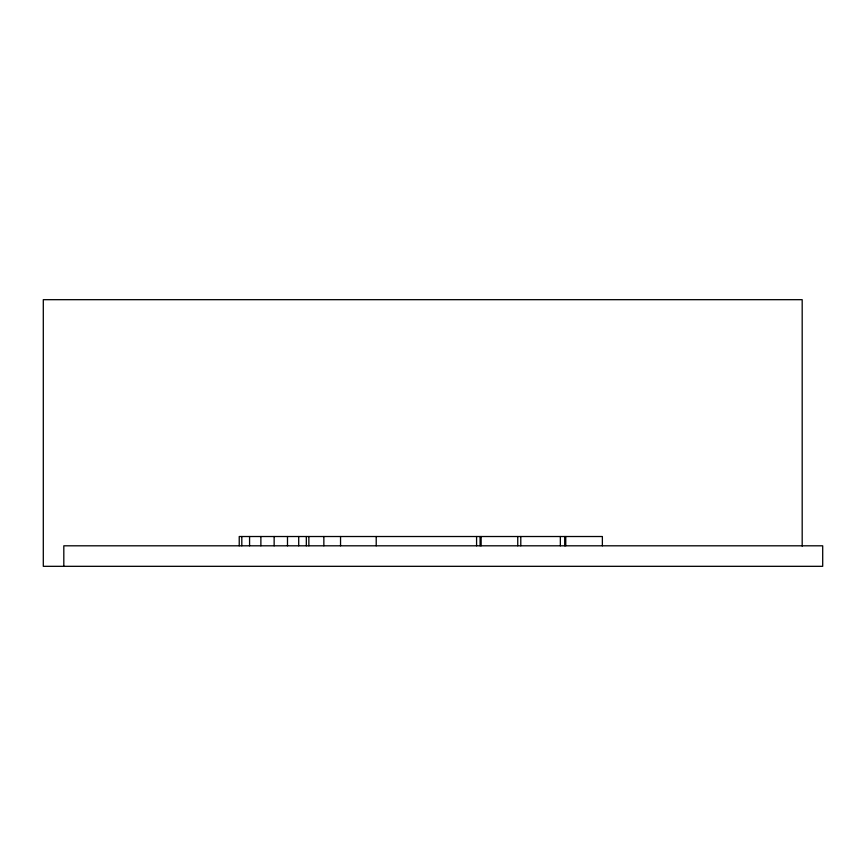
<?xml version="1.0" encoding="UTF-8"?>
<svg xmlns="http://www.w3.org/2000/svg" width="866" height="866" viewBox="0 0 866 866"><rect width="100%" height="100%" fill="white"/><g stroke="black" fill="none" stroke-linecap="round" stroke-linejoin="round"><path stroke-width="1.3" d="M802.187 546.121L802.187 299.679L43.3 299.679L43.3 566.321L822.7 566.321L822.7 545.807L63.813 545.807L63.813 566.321M602.368 545.807L602.368 536.519L239.233 536.519L239.233 545.807M565.758 536.519L565.758 545.807M564.708 536.519L564.708 545.807M560.345 536.519L560.345 545.807M520.791 536.519L520.791 545.807M517.749 536.519L517.749 545.807M481.139 536.519L481.139 545.807M480.089 536.519L480.089 545.807M476.581 536.519L476.581 545.807M376.212 536.519L376.212 545.807M340.544 536.519L340.544 545.807M323.852 536.519L323.852 545.807M308.859 536.519L308.859 545.807M306.326 536.519L306.326 545.807M298.705 536.519L298.705 545.807M287.49 536.519L287.49 545.807M274.143 536.519L274.143 545.807M260.882 536.519L260.882 545.807M249.57 536.519L249.57 545.807M241.809 536.519L241.809 545.807"/></g></svg>
